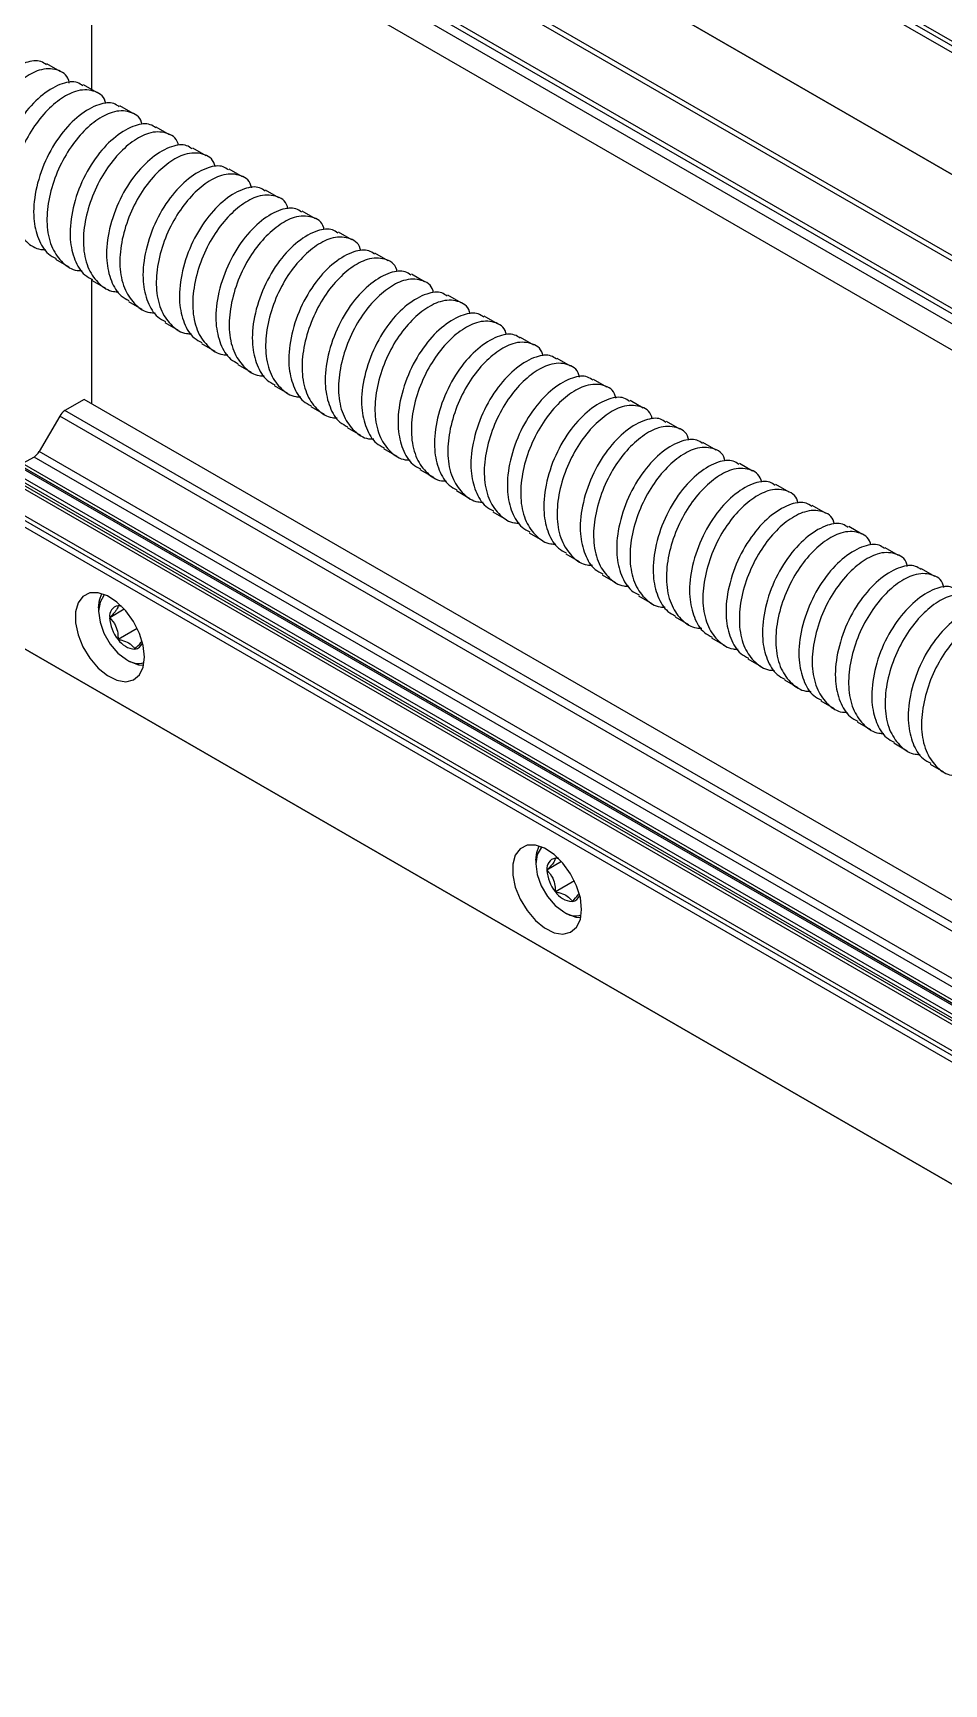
# Model space of a CAD drawing. Header units: millimetres. Extents: x 0 to 279, y 0 to 216.
# Drawn here: x 133.68 to 148.41, y 100.58 to 127.28 of the extents above; entities that cross this region are included whole.
import ezdxf

# ---------------------------------------------------------------- set-up
doc = ezdxf.new("R2010")
doc.units = ezdxf.units.MM

msp = doc.modelspace()

# ---------------------------------------------------------------- linework, layer by layer
at = {"color": 7, "linetype": 'Continuous', "lineweight": 25}
for p, q in [((162.545, 118.987), (132.612, 136.267)), ((162.545, 119.062), (132.652, 136.319)), ((162.545, 118.879), (132.565, 136.186)), ((162.545, 116.91), (132.565, 134.217)), ((162.545, 116.91), (132.612, 134.19)), ((132.619, 134.184), (162.545, 116.908)), ((134.682, 131.595), (162.545, 115.51)), ((162.545, 114.742), (135.082, 130.596)), ((134.628, 130.182), (134.628, 126.364)), ((134.122, 126.656), (133.907, 126.78)), ((134.711, 126.316), (134.496, 126.44)), ((135.3, 125.976), (135.086, 126.1)), ((135.89, 125.636), (135.675, 125.76)), ((136.479, 125.296), (136.264, 125.42)), ((137.068, 124.955), (136.853, 125.08)), ((137.657, 124.615), (137.443, 124.739)), ((138.247, 124.275), (138.032, 124.399)), ((138.836, 123.935), (138.621, 124.059)), ((139.425, 123.595), (139.21, 123.719)), ((134.047, 123.62), (134.262, 123.496)), ((140.014, 123.255), (139.8, 123.379)), ((134.628, 123.303), (134.628, 121.286)), ((134.636, 123.28), (134.851, 123.156)), ((135.225, 122.94), (135.441, 122.816)), ((140.604, 122.914), (140.389, 123.038)), ((135.815, 122.6), (136.03, 122.476)), ((141.193, 122.574), (140.978, 122.698)), ((141.782, 122.234), (141.567, 122.358)), ((136.404, 122.26), (136.619, 122.136)), ((136.993, 121.92), (137.208, 121.795)), ((142.371, 121.894), (142.157, 122.018)), ((137.582, 121.579), (137.798, 121.455)), ((142.961, 121.554), (142.746, 121.678)), ((134.51, 121.354), (134.196, 121.173)), ((157.231, 108.237), (134.51, 121.354)), ((138.172, 121.239), (138.387, 121.115)), ((143.55, 121.214), (143.335, 121.338)), ((134.113, 121.085), (133.781, 120.51)), ((144.139, 120.873), (143.924, 120.997)), ((138.761, 120.899), (138.976, 120.775)), ((158.404, 105.891), (133.082, 120.51)), ((139.35, 120.559), (139.565, 120.435)), ((144.729, 120.533), (144.514, 120.657)), ((158.399, 105.61), (132.855, 120.356)), ((158.404, 105.893), (133.336, 120.364)), ((133.698, 120.422), (133.514, 120.316)), ((139.939, 120.219), (140.155, 120.095)), ((145.318, 120.193), (145.103, 120.317)), ((158.389, 105.055), (132.612, 119.936)), ((158.391, 105.13), (132.652, 119.988)), ((145.907, 119.853), (145.692, 119.977)), ((158.388, 104.948), (132.565, 119.855)), ((140.529, 119.879), (140.744, 119.754)), ((146.496, 119.513), (146.281, 119.637)), ((141.118, 119.538), (141.333, 119.414)), ((141.707, 119.198), (141.922, 119.074)), ((147.086, 119.173), (146.871, 119.297)), ((142.296, 118.858), (142.512, 118.734)), ((147.675, 118.832), (147.46, 118.956)), ((148.264, 118.492), (148.049, 118.616)), ((142.886, 118.518), (143.101, 118.394)), ((143.475, 118.178), (143.69, 118.054)), ((162.545, 100.579), (132.565, 117.886)), ((162.545, 100.579), (132.612, 117.859)), ((132.619, 117.853), (162.545, 100.577)), ((134.743, 117.984), (134.743, 117.927)), ((135.158, 117.96), (134.921, 117.823)), ((135.114, 118.004), (135.057, 118.017)), ((144.064, 117.838), (144.279, 117.713)), ((135.365, 117.65), (135.057, 117.473)), ((144.653, 117.497), (144.869, 117.373)), ((135.193, 117.146), (135.243, 117.117)), ((145.243, 117.157), (145.458, 117.033)), ((145.832, 116.817), (146.047, 116.693)), ((146.421, 116.477), (146.636, 116.353)), ((147.011, 116.137), (147.226, 116.013)), ((147.6, 115.797), (147.815, 115.672)), ((148.189, 115.456), (148.404, 115.332)), ((141.814, 113.902), (141.814, 113.844)), ((142.229, 113.878), (141.992, 113.741)), ((142.185, 113.922), (142.128, 113.935)), ((142.436, 113.568), (142.128, 113.391)), ((142.264, 113.064), (142.314, 113.035))]:
    msp.add_line(p, q, dxfattribs=at)
at = {"color": 8, "linetype": 'Continuous', "lineweight": 25}
for p, q in [((162.545, 115.598), (134.628, 131.714)), ((162.545, 114.654), (134.951, 130.583)), ((162.545, 114.493), (134.813, 130.503)), ((162.545, 114.066), (134.628, 130.182)), ((157.176, 107.771), (134.113, 121.085)), ((157.202, 107.892), (134.196, 121.173)), ((158.401, 105.721), (132.915, 120.434)), ((158.404, 105.863), (133.04, 120.505)), ((158.411, 106.292), (133.781, 120.51)), ((158.398, 105.554), (132.837, 120.31)), ((158.4, 105.654), (132.874, 120.39)), ((158.405, 105.947), (133.514, 120.316)), ((158.409, 106.157), (133.698, 120.422))]:
    msp.add_line(p, q, dxfattribs=at)
at = {"color": 7, "linetype": 'Continuous', "lineweight": 25, "flags": 128}
for points in [[(135.482, 117.187), (135.461, 117.373), (135.401, 117.57), (135.304, 117.762), (135.18, 117.935), (135.036, 118.077), (134.884, 118.177), (134.735, 118.227), (134.599, 118.224), (134.488, 118.168), (134.409, 118.064), (134.368, 117.918), (134.368, 117.742), (134.409, 117.549), (134.488, 117.353), (134.599, 117.168), (134.735, 117.009), (134.884, 116.887), (135.036, 116.811), (135.18, 116.787), (135.304, 116.817), (135.401, 116.898), (135.461, 117.024), (135.482, 117.187)], [(134.743, 117.984), (134.755, 118.106), (134.795, 118.213)], [(134.842, 118.196), (134.829, 118.183), (134.765, 118.075), (134.743, 117.927), (134.765, 117.753), (134.829, 117.571), (134.928, 117.398), (135.054, 117.252), (135.193, 117.146)], [(135.106, 118.014), (135.089, 118.017), (135.057, 118.017)], [(135.467, 117.049), (135.391, 117.057), (135.243, 117.117)], [(142.553, 113.105), (142.532, 113.291), (142.472, 113.488), (142.375, 113.68), (142.251, 113.853), (142.107, 113.995), (141.955, 114.095), (141.806, 114.145), (141.671, 114.142), (141.559, 114.086), (141.48, 113.982), (141.439, 113.836), (141.439, 113.66), (141.48, 113.467), (141.559, 113.27), (141.671, 113.086), (141.806, 112.927), (141.955, 112.805), (142.107, 112.729), (142.251, 112.705), (142.375, 112.735), (142.472, 112.816), (142.532, 112.942), (142.553, 113.105)], [(141.814, 113.902), (141.826, 114.024), (141.867, 114.131)], [(141.914, 114.114), (141.9, 114.101), (141.836, 113.993), (141.814, 113.844), (141.836, 113.671), (141.9, 113.489), (141.999, 113.316), (142.125, 113.17), (142.264, 113.064)], [(142.177, 113.932), (142.16, 113.935), (142.128, 113.935)], [(142.539, 112.967), (142.462, 112.975), (142.314, 113.035)]]:
    msp.add_lwpolyline(points, dxfattribs=at)
at = {"color": 7, "linetype": 'Continuous', "lineweight": 25}
for centre, radius, start, end in [((134.323, 120.969), 0.24, 121.9547, 151.1444), ((133.571, 120.626), 0.24, 301.9547, 331.1444), ((135.088, 117.851), 0.169, 100.5468, 189.2519), ((135.511, 117.851), 0.591, 182.6393, 219.7721), ((135.35, 117.666), 0.351, 213.4349, 266.5705), ((135.314, 117.458), 0.143, 276.1416, 343.2702), ((135.384, 117.409), 0.325, 234.1394, 286.6073), ((142.159, 113.769), 0.169, 100.5468, 189.2519), ((142.582, 113.769), 0.591, 182.6393, 219.7721), ((142.421, 113.584), 0.351, 213.4349, 266.5705), ((142.385, 113.376), 0.143, 276.1416, 343.2702), ((142.455, 113.327), 0.325, 234.1394, 286.6073)]:
    msp.add_arc(centre, radius, start, end, dxfattribs=at)
for points, knots in [([(133.899, 126.766), (133.87, 126.786), (133.782, 126.849), (133.555, 126.817), (133.256, 126.652), (132.941, 126.328), (132.688, 125.898), (132.531, 125.415), (132.496, 124.973), (132.578, 124.624), (132.709, 124.4), (132.833, 124.336), (132.876, 124.314)], [0, 0, 0, 0, 0.04997, 0.153825, 0.273955, 0.389219, 0.508628, 0.630012, 0.747149, 0.847222, 0.94711, 1, 1, 1, 1]), ([(134.268, 126.469), (134.265, 126.484), (134.242, 126.606), (134.07, 126.705), (133.808, 126.71), (133.522, 126.558), (133.26, 126.32), (133.025, 125.999), (132.843, 125.613), (132.735, 125.202), (132.717, 124.808), (132.8, 124.47), (132.976, 124.237), (133.147, 124.119), (133.27, 124.116), (133.298, 124.116)], [0, 0, 0, 0, 0.014393, 0.1167, 0.220897, 0.305276, 0.386564, 0.468518, 0.553019, 0.639749, 0.724351, 0.812519, 0.896206, 0.97665, 1, 1, 1, 1]), ([(134.488, 126.426), (134.459, 126.446), (134.371, 126.508), (134.145, 126.477), (133.845, 126.311), (133.53, 125.988), (133.277, 125.558), (133.121, 125.075), (133.085, 124.632), (133.167, 124.284), (133.298, 124.06), (133.422, 123.996), (133.465, 123.973)], [0, 0, 0, 0, 0.0499695, 0.1538252, 0.2739554, 0.3892189, 0.508628, 0.6300123, 0.7471491, 0.8472223, 0.9471103, 1, 1, 1, 1]), ([(134.855, 126.14), (134.853, 126.151), (134.83, 126.269), (134.659, 126.364), (134.397, 126.37), (134.112, 126.218), (133.849, 125.98), (133.615, 125.658), (133.433, 125.273), (133.324, 124.862), (133.306, 124.468), (133.389, 124.13), (133.565, 123.897), (133.737, 123.779), (133.859, 123.776), (133.887, 123.776)], [0, 0, 0, 0, 0.0108642, 0.1135373, 0.2181073, 0.3027882, 0.3843671, 0.4666152, 0.5514187, 0.6384588, 0.7233636, 0.8118478, 0.8958344, 0.9765668, 1, 1, 1, 1]), ([(135.077, 126.086), (135.049, 126.106), (134.96, 126.168), (134.734, 126.137), (134.434, 125.971), (134.12, 125.648), (133.866, 125.218), (133.71, 124.734), (133.674, 124.292), (133.757, 123.944), (133.888, 123.72), (134.012, 123.656), (134.054, 123.633)], [0, 0, 0, 0, 0.0499695, 0.1538252, 0.2739554, 0.3892189, 0.508628, 0.6300123, 0.7471491, 0.8472223, 0.9471103, 1, 1, 1, 1]), ([(135.444, 125.8), (135.442, 125.811), (135.419, 125.929), (135.248, 126.024), (134.987, 126.03), (134.701, 125.878), (134.438, 125.64), (134.204, 125.318), (134.022, 124.932), (133.914, 124.522), (133.895, 124.127), (133.979, 123.79), (134.154, 123.556), (134.326, 123.439), (134.449, 123.436), (134.476, 123.435)], [0, 0, 0, 0, 0.010864, 0.113537, 0.218107, 0.302788, 0.384367, 0.466615, 0.551419, 0.638459, 0.723364, 0.811848, 0.895834, 0.976567, 1, 1, 1, 1]), ([(135.667, 125.746), (135.638, 125.766), (135.549, 125.828), (135.323, 125.797), (135.023, 125.631), (134.709, 125.308), (134.456, 124.878), (134.299, 124.394), (134.263, 123.952), (134.346, 123.603), (134.477, 123.379), (134.601, 123.315), (134.644, 123.293)], [0, 0, 0, 0, 0.0499695, 0.1538252, 0.2739554, 0.3892189, 0.508628, 0.6300123, 0.7471491, 0.8472223, 0.9471103, 1, 1, 1, 1]), ([(136.033, 125.459), (136.031, 125.471), (136.008, 125.589), (135.838, 125.684), (135.576, 125.69), (135.29, 125.538), (135.028, 125.3), (134.793, 124.978), (134.611, 124.592), (134.503, 124.182), (134.484, 123.787), (134.568, 123.45), (134.743, 123.216), (134.915, 123.099), (135.038, 123.096), (135.065, 123.095)], [0, 0, 0, 0, 0.0108642, 0.1135373, 0.2181073, 0.3027882, 0.3843671, 0.4666152, 0.5514187, 0.6384588, 0.7233636, 0.8118478, 0.8958344, 0.9765668, 1, 1, 1, 1]), ([(136.256, 125.405), (136.227, 125.426), (136.139, 125.488), (135.912, 125.457), (135.613, 125.291), (135.298, 124.968), (135.045, 124.538), (134.888, 124.054), (134.853, 123.612), (134.935, 123.263), (135.066, 123.039), (135.19, 122.975), (135.233, 122.953)], [0, 0, 0, 0, 0.0499695, 0.1538252, 0.2739554, 0.3892189, 0.508628, 0.6300123, 0.7471491, 0.8472223, 0.9471103, 1, 1, 1, 1]), ([(136.623, 125.119), (136.62, 125.13), (136.598, 125.248), (136.427, 125.343), (136.165, 125.349), (135.879, 125.198), (135.617, 124.96), (135.382, 124.638), (135.2, 124.252), (135.092, 123.842), (135.074, 123.447), (135.157, 123.11), (135.333, 122.876), (135.504, 122.758), (135.627, 122.756), (135.655, 122.755)], [0, 0, 0, 0, 0.0108642, 0.1135373, 0.2181073, 0.3027882, 0.3843671, 0.4666152, 0.5514187, 0.6384588, 0.7233636, 0.8118478, 0.8958344, 0.9765668, 1, 1, 1, 1]), ([(136.845, 125.065), (136.816, 125.085), (136.728, 125.148), (136.502, 125.116), (136.202, 124.951), (135.887, 124.628), (135.634, 124.197), (135.478, 123.714), (135.442, 123.272), (135.524, 122.923), (135.656, 122.699), (135.779, 122.635), (135.822, 122.613)], [0, 0, 0, 0, 0.04997, 0.153825, 0.273955, 0.389219, 0.508628, 0.630012, 0.747149, 0.847222, 0.94711, 1, 1, 1, 1]), ([(137.212, 124.779), (137.21, 124.79), (137.187, 124.908), (137.016, 125.003), (136.754, 125.009), (136.469, 124.858), (136.206, 124.619), (135.972, 124.298), (135.79, 123.912), (135.681, 123.501), (135.663, 123.107), (135.746, 122.769), (135.922, 122.536), (136.094, 122.418), (136.216, 122.416), (136.244, 122.415)], [0, 0, 0, 0, 0.0108642, 0.1135373, 0.2181073, 0.3027882, 0.3843671, 0.4666152, 0.5514187, 0.6384588, 0.7233636, 0.8118478, 0.8958344, 0.9765668, 1, 1, 1, 1]), ([(137.434, 124.725), (137.406, 124.745), (137.317, 124.807), (137.091, 124.776), (136.791, 124.611), (136.477, 124.287), (136.223, 123.857), (136.067, 123.374), (136.031, 122.932), (136.114, 122.583), (136.245, 122.359), (136.369, 122.295), (136.411, 122.273)], [0, 0, 0, 0, 0.04997, 0.153825, 0.273955, 0.389219, 0.508628, 0.630012, 0.747149, 0.847222, 0.94711, 1, 1, 1, 1]), ([(137.801, 124.439), (137.799, 124.45), (137.776, 124.568), (137.605, 124.663), (137.344, 124.669), (137.058, 124.517), (136.795, 124.279), (136.561, 123.958), (136.379, 123.572), (136.271, 123.161), (136.252, 122.767), (136.336, 122.429), (136.511, 122.196), (136.683, 122.078), (136.806, 122.075), (136.833, 122.075)], [0, 0, 0, 0, 0.0108642, 0.1135373, 0.2181073, 0.3027882, 0.3843671, 0.4666152, 0.5514187, 0.6384588, 0.7233636, 0.8118478, 0.8958344, 0.9765668, 1, 1, 1, 1]), ([(138.024, 124.385), (137.995, 124.405), (137.906, 124.467), (137.68, 124.436), (137.38, 124.27), (137.066, 123.947), (136.813, 123.517), (136.656, 123.034), (136.62, 122.591), (136.703, 122.243), (136.834, 122.019), (136.958, 121.955), (137.001, 121.932)], [0, 0, 0, 0, 0.04997, 0.153825, 0.273955, 0.389219, 0.508628, 0.630012, 0.747149, 0.847222, 0.94711, 1, 1, 1, 1]), ([(138.39, 124.099), (138.388, 124.11), (138.365, 124.228), (138.195, 124.323), (137.933, 124.329), (137.647, 124.177), (137.385, 123.939), (137.15, 123.617), (136.968, 123.232), (136.86, 122.821), (136.842, 122.427), (136.925, 122.089), (137.1, 121.856), (137.272, 121.738), (137.395, 121.735), (137.422, 121.735)], [0, 0, 0, 0, 0.010864, 0.113537, 0.218107, 0.302788, 0.384367, 0.466615, 0.551419, 0.638459, 0.723364, 0.811848, 0.895834, 0.976567, 1, 1, 1, 1]), ([(138.613, 124.045), (138.584, 124.065), (138.496, 124.127), (138.269, 124.096), (137.97, 123.93), (137.655, 123.607), (137.402, 123.177), (137.245, 122.693), (137.21, 122.251), (137.292, 121.903), (137.423, 121.679), (137.547, 121.614), (137.59, 121.592)], [0, 0, 0, 0, 0.0499695, 0.1538252, 0.2739554, 0.3892189, 0.508628, 0.6300123, 0.7471491, 0.8472223, 0.9471103, 1, 1, 1, 1]), ([(138.98, 123.759), (138.977, 123.77), (138.955, 123.888), (138.784, 123.983), (138.522, 123.989), (138.237, 123.837), (137.974, 123.599), (137.739, 123.277), (137.557, 122.891), (137.449, 122.481), (137.431, 122.086), (137.514, 121.749), (137.69, 121.515), (137.861, 121.398), (137.984, 121.395), (138.012, 121.394)], [0, 0, 0, 0, 0.010864, 0.113537, 0.218107, 0.302788, 0.384367, 0.466615, 0.551419, 0.638459, 0.723364, 0.811848, 0.895834, 0.976567, 1, 1, 1, 1]), ([(139.202, 123.705), (139.173, 123.725), (139.085, 123.787), (138.859, 123.756), (138.559, 123.59), (138.244, 123.267), (137.991, 122.837), (137.835, 122.353), (137.799, 121.911), (137.881, 121.562), (138.013, 121.338), (138.136, 121.274), (138.179, 121.252)], [0, 0, 0, 0, 0.0499695, 0.1538252, 0.2739554, 0.3892189, 0.508628, 0.6300123, 0.7471491, 0.8472223, 0.9471103, 1, 1, 1, 1]), ([(139.569, 123.418), (139.567, 123.43), (139.544, 123.548), (139.373, 123.643), (139.111, 123.649), (138.826, 123.497), (138.563, 123.259), (138.329, 122.937), (138.147, 122.551), (138.039, 122.141), (138.02, 121.746), (138.103, 121.409), (138.279, 121.175), (138.451, 121.058), (138.573, 121.055), (138.601, 121.054)], [0, 0, 0, 0, 0.010864, 0.113537, 0.218107, 0.302788, 0.384367, 0.466615, 0.551419, 0.638459, 0.723364, 0.811848, 0.895834, 0.976567, 1, 1, 1, 1]), ([(139.791, 123.364), (139.763, 123.385), (139.674, 123.447), (139.448, 123.416), (139.148, 123.25), (138.834, 122.927), (138.58, 122.497), (138.424, 122.013), (138.388, 121.571), (138.471, 121.222), (138.602, 120.998), (138.726, 120.934), (138.769, 120.912)], [0, 0, 0, 0, 0.0499695, 0.1538252, 0.2739554, 0.3892189, 0.508628, 0.6300123, 0.7471491, 0.8472223, 0.9471103, 1, 1, 1, 1]), ([(140.158, 123.078), (140.156, 123.089), (140.133, 123.207), (139.962, 123.302), (139.701, 123.308), (139.415, 123.157), (139.152, 122.919), (138.918, 122.597), (138.736, 122.211), (138.628, 121.801), (138.609, 121.406), (138.693, 121.069), (138.868, 120.835), (139.04, 120.717), (139.163, 120.715), (139.19, 120.714)], [0, 0, 0, 0, 0.010864, 0.113537, 0.218107, 0.302788, 0.384367, 0.466615, 0.551419, 0.638459, 0.723364, 0.811848, 0.895834, 0.976567, 1, 1, 1, 1]), ([(140.381, 123.024), (140.352, 123.044), (140.263, 123.107), (140.037, 123.075), (139.737, 122.91), (139.423, 122.587), (139.17, 122.156), (139.013, 121.673), (138.977, 121.231), (139.06, 120.882), (139.191, 120.658), (139.315, 120.594), (139.358, 120.572)], [0, 0, 0, 0, 0.0499695, 0.1538252, 0.2739554, 0.3892189, 0.508628, 0.6300123, 0.7471491, 0.8472223, 0.9471103, 1, 1, 1, 1]), ([(140.747, 122.738), (140.745, 122.749), (140.722, 122.867), (140.552, 122.962), (140.29, 122.968), (140.004, 122.817), (139.742, 122.578), (139.507, 122.257), (139.325, 121.871), (139.217, 121.46), (139.199, 121.066), (139.282, 120.728), (139.457, 120.495), (139.629, 120.377), (139.752, 120.375), (139.78, 120.374)], [0, 0, 0, 0, 0.0108642, 0.1135373, 0.2181073, 0.3027882, 0.3843671, 0.4666152, 0.5514187, 0.6384588, 0.7233636, 0.8118478, 0.8958344, 0.9765668, 1, 1, 1, 1]), ([(140.97, 122.684), (140.941, 122.704), (140.853, 122.766), (140.627, 122.735), (140.327, 122.57), (140.012, 122.246), (139.759, 121.816), (139.602, 121.333), (139.567, 120.891), (139.649, 120.542), (139.78, 120.318), (139.904, 120.254), (139.947, 120.232)], [0, 0, 0, 0, 0.04997, 0.153825, 0.273955, 0.389219, 0.508628, 0.630012, 0.747149, 0.847222, 0.94711, 1, 1, 1, 1]), ([(141.337, 122.398), (141.334, 122.409), (141.312, 122.527), (141.141, 122.622), (140.879, 122.628), (140.594, 122.476), (140.331, 122.238), (140.096, 121.917), (139.914, 121.531), (139.806, 121.12), (139.788, 120.726), (139.871, 120.388), (140.047, 120.155), (140.218, 120.037), (140.341, 120.034), (140.369, 120.034)], [0, 0, 0, 0, 0.010864, 0.113537, 0.218107, 0.302788, 0.384367, 0.466615, 0.551419, 0.638459, 0.723364, 0.811848, 0.895834, 0.976567, 1, 1, 1, 1]), ([(141.559, 122.344), (141.53, 122.364), (141.442, 122.426), (141.216, 122.395), (140.916, 122.229), (140.601, 121.906), (140.348, 121.476), (140.192, 120.993), (140.156, 120.55), (140.238, 120.202), (140.37, 119.978), (140.493, 119.914), (140.536, 119.891)], [0, 0, 0, 0, 0.04997, 0.153825, 0.273955, 0.389219, 0.508628, 0.630012, 0.747149, 0.847222, 0.94711, 1, 1, 1, 1]), ([(141.926, 122.058), (141.924, 122.069), (141.901, 122.187), (141.73, 122.282), (141.468, 122.288), (141.183, 122.136), (140.92, 121.898), (140.686, 121.576), (140.504, 121.191), (140.396, 120.78), (140.377, 120.386), (140.46, 120.048), (140.636, 119.815), (140.808, 119.697), (140.93, 119.694), (140.958, 119.694)], [0, 0, 0, 0, 0.010864, 0.113537, 0.218107, 0.302788, 0.384367, 0.466615, 0.551419, 0.638459, 0.723364, 0.811848, 0.895834, 0.976567, 1, 1, 1, 1]), ([(142.148, 122.004), (142.12, 122.024), (142.031, 122.086), (141.805, 122.055), (141.505, 121.889), (141.191, 121.566), (140.937, 121.136), (140.781, 120.652), (140.745, 120.21), (140.828, 119.862), (140.959, 119.638), (141.083, 119.573), (141.126, 119.551)], [0, 0, 0, 0, 0.0499695, 0.1538252, 0.2739554, 0.3892189, 0.508628, 0.6300123, 0.7471491, 0.8472223, 0.9471103, 1, 1, 1, 1]), ([(142.516, 121.716), (142.513, 121.728), (142.49, 121.846), (142.32, 121.942), (142.058, 121.948), (141.772, 121.796), (141.509, 121.558), (141.275, 121.236), (141.093, 120.85), (140.985, 120.44), (140.966, 120.045), (141.05, 119.708), (141.225, 119.474), (141.397, 119.357), (141.52, 119.354), (141.547, 119.353)], [0, 0, 0, 0, 0.011387, 0.114006, 0.218521, 0.303157, 0.384693, 0.466897, 0.551656, 0.63865, 0.72351, 0.811947, 0.895889, 0.976579, 1, 1, 1, 1]), ([(142.738, 121.663), (142.709, 121.684), (142.62, 121.746), (142.394, 121.715), (142.094, 121.549), (141.78, 121.226), (141.527, 120.796), (141.37, 120.312), (141.334, 119.87), (141.417, 119.521), (141.548, 119.297), (141.672, 119.233), (141.715, 119.211)], [0, 0, 0, 0, 0.04997, 0.153825, 0.273955, 0.389219, 0.508628, 0.630012, 0.747149, 0.847222, 0.94711, 1, 1, 1, 1]), ([(143.105, 121.376), (143.103, 121.388), (143.08, 121.506), (142.909, 121.602), (142.647, 121.607), (142.361, 121.456), (142.099, 121.218), (141.864, 120.896), (141.682, 120.51), (141.574, 120.1), (141.556, 119.705), (141.639, 119.368), (141.814, 119.134), (141.986, 119.017), (142.109, 119.014), (142.137, 119.013)], [0, 0, 0, 0, 0.011387, 0.114006, 0.218521, 0.303157, 0.384693, 0.466897, 0.551656, 0.63865, 0.72351, 0.811947, 0.895889, 0.976579, 1, 1, 1, 1]), ([(143.327, 121.323), (143.298, 121.344), (143.21, 121.406), (142.984, 121.375), (142.684, 121.209), (142.369, 120.886), (142.116, 120.455), (141.959, 119.972), (141.924, 119.53), (142.006, 119.181), (142.137, 118.957), (142.261, 118.893), (142.304, 118.871)], [0, 0, 0, 0, 0.0499695, 0.1538252, 0.2739554, 0.3892189, 0.508628, 0.6300123, 0.7471491, 0.8472223, 0.9471103, 1, 1, 1, 1]), ([(143.694, 121.036), (143.692, 121.047), (143.669, 121.166), (143.498, 121.261), (143.236, 121.267), (142.951, 121.116), (142.688, 120.878), (142.453, 120.556), (142.271, 120.17), (142.163, 119.76), (142.145, 119.365), (142.228, 119.028), (142.404, 118.794), (142.575, 118.676), (142.698, 118.674), (142.726, 118.673)], [0, 0, 0, 0, 0.011387, 0.114006, 0.218521, 0.303157, 0.384693, 0.466897, 0.551656, 0.63865, 0.72351, 0.811947, 0.895889, 0.976579, 1, 1, 1, 1]), ([(143.916, 120.983), (143.887, 121.003), (143.799, 121.066), (143.573, 121.034), (143.273, 120.869), (142.958, 120.546), (142.705, 120.115), (142.549, 119.632), (142.513, 119.19), (142.595, 118.841), (142.727, 118.617), (142.85, 118.553), (142.893, 118.531)], [0, 0, 0, 0, 0.0499695, 0.1538252, 0.2739554, 0.3892189, 0.508628, 0.6300123, 0.7471491, 0.8472223, 0.9471103, 1, 1, 1, 1]), ([(144.283, 120.695), (144.281, 120.707), (144.258, 120.826), (144.087, 120.921), (143.825, 120.927), (143.54, 120.776), (143.277, 120.537), (143.043, 120.216), (142.861, 119.83), (142.753, 119.419), (142.734, 119.025), (142.817, 118.687), (142.993, 118.454), (143.165, 118.336), (143.287, 118.334), (143.315, 118.333)], [0, 0, 0, 0, 0.0113871, 0.1140059, 0.2185207, 0.3031568, 0.3846926, 0.4668971, 0.5516559, 0.63865, 0.7235098, 0.8119473, 0.8958894, 0.9765792, 1, 1, 1, 1]), ([(144.505, 120.643), (144.477, 120.663), (144.388, 120.725), (144.162, 120.694), (143.862, 120.529), (143.548, 120.205), (143.294, 119.775), (143.138, 119.292), (143.102, 118.85), (143.185, 118.501), (143.316, 118.277), (143.44, 118.213), (143.483, 118.191)], [0, 0, 0, 0, 0.0499695, 0.1538252, 0.2739554, 0.3892189, 0.508628, 0.6300123, 0.7471491, 0.8472223, 0.9471103, 1, 1, 1, 1]), ([(144.873, 120.355), (144.87, 120.367), (144.847, 120.486), (144.677, 120.581), (144.415, 120.587), (144.129, 120.435), (143.867, 120.197), (143.632, 119.876), (143.45, 119.49), (143.342, 119.079), (143.323, 118.685), (143.407, 118.347), (143.582, 118.114), (143.754, 117.996), (143.877, 117.993), (143.904, 117.993)], [0, 0, 0, 0, 0.0113871, 0.1140059, 0.2185207, 0.3031568, 0.3846926, 0.4668971, 0.5516559, 0.63865, 0.7235098, 0.8119473, 0.8958894, 0.9765792, 1, 1, 1, 1]), ([(145.095, 120.303), (145.066, 120.323), (144.978, 120.385), (144.751, 120.354), (144.451, 120.188), (144.137, 119.865), (143.884, 119.435), (143.727, 118.952), (143.691, 118.509), (143.774, 118.161), (143.905, 117.937), (144.029, 117.873), (144.072, 117.85)], [0, 0, 0, 0, 0.04997, 0.153825, 0.273955, 0.389219, 0.508628, 0.630012, 0.747149, 0.847222, 0.94711, 1, 1, 1, 1]), ([(145.462, 120.015), (145.46, 120.027), (145.437, 120.145), (145.266, 120.241), (145.004, 120.247), (144.718, 120.095), (144.456, 119.857), (144.221, 119.535), (144.039, 119.15), (143.931, 118.739), (143.913, 118.344), (143.996, 118.007), (144.171, 117.773), (144.343, 117.656), (144.466, 117.653), (144.494, 117.653)], [0, 0, 0, 0, 0.011387, 0.114006, 0.218521, 0.303157, 0.384693, 0.466897, 0.551656, 0.63865, 0.72351, 0.811947, 0.895889, 0.976579, 1, 1, 1, 1]), ([(145.684, 119.963), (145.655, 119.983), (145.567, 120.045), (145.341, 120.014), (145.041, 119.848), (144.726, 119.525), (144.473, 119.095), (144.316, 118.611), (144.281, 118.169), (144.363, 117.821), (144.494, 117.597), (144.618, 117.532), (144.661, 117.51)], [0, 0, 0, 0, 0.04997, 0.153825, 0.273955, 0.389219, 0.508628, 0.630012, 0.747149, 0.847222, 0.94711, 1, 1, 1, 1]), ([(146.051, 119.675), (146.049, 119.687), (146.026, 119.805), (145.855, 119.901), (145.593, 119.907), (145.308, 119.755), (145.045, 119.517), (144.81, 119.195), (144.628, 118.809), (144.52, 118.399), (144.502, 118.004), (144.585, 117.667), (144.761, 117.433), (144.932, 117.316), (145.055, 117.313), (145.083, 117.312)], [0, 0, 0, 0, 0.011387, 0.114006, 0.218521, 0.303157, 0.384693, 0.466897, 0.551656, 0.63865, 0.72351, 0.811947, 0.895889, 0.976579, 1, 1, 1, 1]), ([(146.273, 119.622), (146.244, 119.643), (146.156, 119.705), (145.93, 119.674), (145.63, 119.508), (145.316, 119.185), (145.062, 118.755), (144.906, 118.271), (144.87, 117.829), (144.952, 117.48), (145.084, 117.256), (145.207, 117.192), (145.25, 117.17)], [0, 0, 0, 0, 0.04997, 0.153825, 0.273955, 0.389219, 0.508628, 0.630012, 0.747149, 0.847222, 0.94711, 1, 1, 1, 1]), ([(146.64, 119.335), (146.638, 119.347), (146.615, 119.465), (146.444, 119.561), (146.182, 119.566), (145.897, 119.415), (145.634, 119.177), (145.4, 118.855), (145.218, 118.469), (145.11, 118.059), (145.091, 117.664), (145.175, 117.327), (145.35, 117.093), (145.522, 116.976), (145.644, 116.973), (145.672, 116.972)], [0, 0, 0, 0, 0.011387, 0.114006, 0.218521, 0.303157, 0.384693, 0.466897, 0.551656, 0.63865, 0.72351, 0.811947, 0.895889, 0.976579, 1, 1, 1, 1]), ([(146.862, 119.282), (146.834, 119.303), (146.745, 119.365), (146.519, 119.334), (146.219, 119.168), (145.905, 118.845), (145.651, 118.414), (145.495, 117.931), (145.459, 117.489), (145.542, 117.14), (145.673, 116.916), (145.797, 116.852), (145.84, 116.83)], [0, 0, 0, 0, 0.04997, 0.153825, 0.273955, 0.389219, 0.508628, 0.630012, 0.747149, 0.847222, 0.94711, 1, 1, 1, 1]), ([(147.23, 118.995), (147.227, 119.006), (147.205, 119.125), (147.034, 119.22), (146.772, 119.226), (146.486, 119.075), (146.224, 118.837), (145.989, 118.515), (145.807, 118.129), (145.699, 117.719), (145.68, 117.324), (145.764, 116.987), (145.939, 116.753), (146.111, 116.635), (146.234, 116.633), (146.261, 116.632)], [0, 0, 0, 0, 0.011387, 0.114006, 0.218521, 0.303157, 0.384693, 0.466897, 0.551656, 0.63865, 0.72351, 0.811947, 0.895889, 0.976579, 1, 1, 1, 1]), ([(147.452, 118.942), (147.423, 118.962), (147.335, 119.025), (147.108, 118.993), (146.808, 118.828), (146.494, 118.505), (146.241, 118.074), (146.084, 117.591), (146.048, 117.149), (146.131, 116.8), (146.262, 116.576), (146.386, 116.512), (146.429, 116.49)], [0, 0, 0, 0, 0.04997, 0.153825, 0.273955, 0.389219, 0.508628, 0.630012, 0.747149, 0.847222, 0.94711, 1, 1, 1, 1]), ([(147.819, 118.654), (147.817, 118.666), (147.794, 118.785), (147.623, 118.88), (147.361, 118.886), (147.075, 118.735), (146.813, 118.496), (146.578, 118.175), (146.396, 117.789), (146.288, 117.378), (146.27, 116.984), (146.353, 116.646), (146.528, 116.413), (146.7, 116.295), (146.823, 116.293), (146.851, 116.292)], [0, 0, 0, 0, 0.011387, 0.114006, 0.218521, 0.303157, 0.384693, 0.466897, 0.551656, 0.63865, 0.72351, 0.811947, 0.895889, 0.976579, 1, 1, 1, 1]), ([(148.041, 118.602), (148.012, 118.622), (147.924, 118.684), (147.698, 118.653), (147.398, 118.487), (147.083, 118.164), (146.83, 117.734), (146.673, 117.251), (146.638, 116.809), (146.72, 116.46), (146.851, 116.236), (146.975, 116.172), (147.018, 116.15)], [0, 0, 0, 0, 0.04997, 0.153825, 0.273955, 0.389219, 0.508628, 0.630012, 0.747149, 0.847222, 0.94711, 1, 1, 1, 1]), ([(148.408, 118.314), (148.406, 118.326), (148.383, 118.445), (148.212, 118.54), (147.95, 118.546), (147.665, 118.394), (147.402, 118.156), (147.168, 117.835), (146.985, 117.449), (146.877, 117.038), (146.859, 116.644), (146.942, 116.306), (147.118, 116.073), (147.289, 115.955), (147.412, 115.952), (147.44, 115.952)], [0, 0, 0, 0, 0.011387, 0.114006, 0.218521, 0.303157, 0.384693, 0.466897, 0.551656, 0.63865, 0.72351, 0.811947, 0.895889, 0.976579, 1, 1, 1, 1]), ([(148.63, 118.262), (148.601, 118.282), (148.513, 118.344), (148.287, 118.313), (147.987, 118.147), (147.673, 117.824), (147.419, 117.394), (147.263, 116.911), (147.227, 116.468), (147.309, 116.12), (147.441, 115.896), (147.564, 115.832), (147.607, 115.809)], [0, 0, 0, 0, 0.04997, 0.153825, 0.273955, 0.389219, 0.508628, 0.630012, 0.747149, 0.847222, 0.94711, 1, 1, 1, 1]), ([(148.997, 117.974), (148.995, 117.986), (148.972, 118.104), (148.801, 118.2), (148.539, 118.206), (148.254, 118.054), (147.991, 117.816), (147.757, 117.494), (147.575, 117.109), (147.467, 116.698), (147.448, 116.303), (147.532, 115.966), (147.707, 115.732), (147.879, 115.615), (148.001, 115.612), (148.029, 115.612)], [0, 0, 0, 0, 0.011387, 0.114006, 0.218521, 0.303157, 0.384693, 0.466897, 0.551656, 0.63865, 0.72351, 0.811947, 0.895889, 0.976579, 1, 1, 1, 1]), ([(135.057, 118.017), (135.054, 117.999), (135.048, 117.967), (134.987, 117.891), (134.942, 117.844), (134.921, 117.823)], [0, 0, 0, 0, 0.439122, 0.751371, 1, 1, 1, 1]), ([(134.921, 117.823), (134.957, 117.783), (135.018, 117.713), (135.054, 117.581), (135.056, 117.506), (135.057, 117.473)], [0, 0, 0, 0, 0.439122, 0.751371, 1, 1, 1, 1]), ([(149.219, 117.922), (149.191, 117.942), (149.102, 118.004), (148.876, 117.973), (148.576, 117.807), (148.262, 117.484), (148.008, 117.054), (147.852, 116.57), (147.816, 116.128), (147.899, 115.78), (148.03, 115.556), (148.154, 115.491), (148.197, 115.469)], [0, 0, 0, 0, 0.04997, 0.153825, 0.273955, 0.389219, 0.508628, 0.630012, 0.747149, 0.847222, 0.94711, 1, 1, 1, 1]), ([(149.587, 117.634), (149.584, 117.646), (149.562, 117.764), (149.391, 117.86), (149.129, 117.866), (148.843, 117.714), (148.581, 117.476), (148.346, 117.154), (148.164, 116.768), (148.056, 116.358), (148.037, 115.963), (148.121, 115.626), (148.296, 115.392), (148.468, 115.275), (148.591, 115.272), (148.618, 115.271)], [0, 0, 0, 0, 0.0113871, 0.1140059, 0.2185207, 0.3031568, 0.3846926, 0.4668971, 0.5516559, 0.63865, 0.7235098, 0.8119473, 0.8958894, 0.9765792, 1, 1, 1, 1]), ([(135.057, 117.473), (135.077, 117.469), (135.139, 117.456), (135.233, 117.421), (135.298, 117.365), (135.321, 117.329), (135.329, 117.316)], [0, 0, 0, 0, 0.156025, 0.493707, 0.819058, 1, 1, 1, 1]), ([(135.329, 117.316), (135.367, 117.354), (135.417, 117.405), (135.436, 117.439), (135.44, 117.447)], [0, 0, 0, 0, 0.753181, 1, 1, 1, 1]), ([(142.128, 113.935), (142.125, 113.917), (142.119, 113.885), (142.059, 113.809), (142.013, 113.762), (141.992, 113.741)], [0, 0, 0, 0, 0.439122, 0.751371, 1, 1, 1, 1]), ([(141.992, 113.741), (142.028, 113.7), (142.089, 113.63), (142.125, 113.499), (142.127, 113.424), (142.128, 113.391)], [0, 0, 0, 0, 0.439122, 0.751371, 1, 1, 1, 1]), ([(142.128, 113.391), (142.148, 113.387), (142.21, 113.374), (142.304, 113.339), (142.369, 113.283), (142.392, 113.247), (142.4, 113.234)], [0, 0, 0, 0, 0.156025, 0.493707, 0.819058, 1, 1, 1, 1]), ([(142.4, 113.234), (142.438, 113.272), (142.488, 113.323), (142.507, 113.357), (142.512, 113.365)], [0, 0, 0, 0, 0.753181, 1, 1, 1, 1])]:
    msp.add_open_spline(points, degree=3, knots=knots, dxfattribs=at)

doc.saveas('drawing.dxf')
